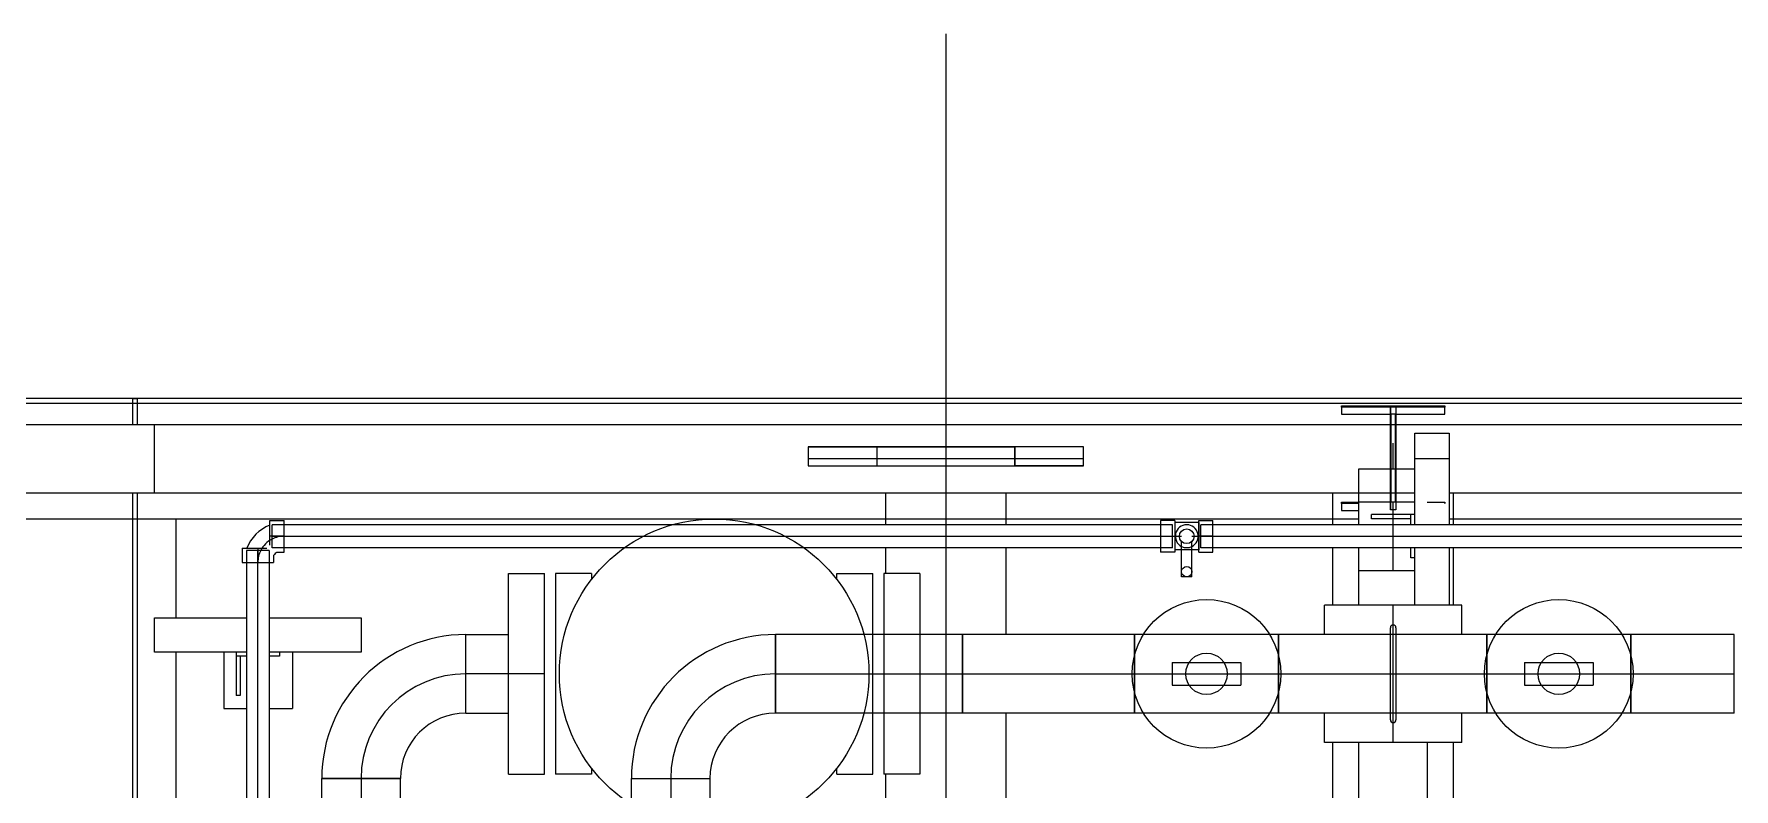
# Model space of a CAD drawing. Header units: inches. Extents: x -1128 to 651, y 96 to 845.
# Drawn here: x -1043.52 to -1041.29, y 710.287 to 711.277 of the extents above; entities that cross this region are included whole.
import ezdxf

# ---------------------------------------------------------------- set-up
doc = ezdxf.new("R2010")
doc.units = ezdxf.units.IN
doc.header["$MEASUREMENT"] = 0
doc.layers.add('EQUIPMENT LAYOUT-EMBED 1_DWG$0$DwgTemplate', color=7, linetype='Continuous')
doc.layers.add('Layout', color=6, linetype='Continuous', lineweight=18)

# ---------------------------------------------------------------- blocks, each defined once
blk = doc.blocks.new('A$C55974CAD')
at = {"layer": 'EQUIPMENT LAYOUT-EMBED 1_DWG$0$DwgTemplate', "color": 54, "lineweight": 0}
blk.add_line((35.7933, 22.3991), (35.7933, 14.0277), dxfattribs=at)
at = {"layer": 'EQUIPMENT LAYOUT-EMBED 1_DWG$0$DwgTemplate', "color": 1, "lineweight": 0}
for p, q in [((35.8, 14), (35.8, 22.4)), ((35.6625, 19.6185), (35.6625, 22.3033)), ((35.7625, 22.3033), (35.7625, 14.0967)), ((35.625, 19.7005), (35.625, 22.2625)), ((35.0885, 21.4815), (35.6625, 21.4815)), ((35.6625, 21.4755), (35.0917, 21.4755)), ((35.7625, 21.4815), (35.8, 21.4815)), ((35.8, 21.4755), (35.7625, 21.4755)), ((35.8, 21.4815), (35.8, 21.4755)), ((35.2175, 21.4185), (35.4315, 21.4185)), ((35.4815, 21.4185), (35.625, 21.4185)), ((35.0375, 20.3875), (35.2539, 20.3875)), ((35.546, 20.3875), (35.5833, 20.3875)), ((35.6167, 20.3875), (35.6625, 20.3875)), ((35.3428, 20.3), (35.1021, 20.3)), ((35.4571, 20.3), (35.3428, 20.3)), ((35.5833, 20.3), (35.4571, 20.3)), ((35.6167, 20.3), (35.5833, 20.3)), ((35.7021, 20.3), (35.6167, 20.3)), ((35.7301, 20.3), (35.7021, 20.3)), ((36.3301, 20.3), (35.7301, 20.3)), ((35.0375, 20.2125), (35.3428, 20.2125)), ((35.4571, 20.2125), (35.5833, 20.2125)), ((35.6167, 20.2125), (35.6625, 20.2125)), ((35.0375, 19.7375), (35.3, 19.7375)), ((35.5, 19.7375), (35.5833, 19.7375)), ((35.6167, 19.7375), (35.6625, 19.7375)), ((35.6375, 19.725), (35.6375, 19.7005)), ((35.6475, 19.725), (35.6375, 19.725)), ((35.6475, 19.7005), (35.6475, 19.725)), ((35.7775, 19.725), (35.7775, 19.6535)), ((35.7875, 19.725), (35.7775, 19.725)), ((35.7875, 19.575), (35.7875, 19.725)), ((34.1, 19.7), (35.3, 19.7)), ((35.5, 19.7), (35.5495, 19.7)), ((35.6495, 19.7), (35.6981, 19.7)), ((35.6981, 19.7), (35.6981, 19.6185)), ((35.7775, 19.6535), (35.6495, 19.6535)), ((35.6495, 19.6465), (35.7775, 19.6465)), ((35.7775, 19.6465), (35.7775, 19.575)), ((34.1, 19.6), (35.3, 19.6)), ((35.625, 18.574), (35.625, 19.5685)), ((35.6625, 17.3685), (35.6625, 19.5685)), ((35.7775, 19.575), (35.7875, 19.575)), ((35.036, 19.5625), (35.3, 19.5625)), ((35.5, 19.5625), (35.5833, 19.5625)), ((35.6167, 19.5625), (35.6625, 19.5625))]:
    blk.add_line(p, q, dxfattribs=at)
at = {"layer": 'EQUIPMENT LAYOUT-EMBED 1_DWG$0$DwgTemplate', "color": 3, "lineweight": 0}
for p, q in [((35.4315, 21.3167), (35.4315, 21.45)), ((35.4315, 21.45), (35.4815, 21.45)), ((35.4815, 21.45), (35.4815, 21.3167)), ((35.4315, 21.3495), (35.3495, 21.3495)), ((35.3495, 21.3495), (35.3495, 21.3167)), ((35.3685, 21.3255), (35.3685, 21.3315)), ((35.4255, 21.3315), (35.3685, 21.3315)), ((35.4255, 21.3255), (35.3685, 21.3255)), ((35.4315, 21.3315), (35.4255, 21.3315)), ((35.4255, 21.3255), (35.4255, 21.3315)), ((35.4255, 21.3167), (35.4255, 21.3315)), ((35.4315, 21.3167), (35.4315, 21.3315)), ((35.3495, 21.2833), (35.3495, 21.2495)), ((35.4255, 21.2685), (35.4255, 21.2833)), ((35.4315, 21.2685), (35.4315, 21.2833)), ((35.4315, 21.15), (35.4315, 21.2833)), ((35.4815, 21.2833), (35.4815, 21.15)), ((35.4315, 21.2495), (35.3495, 21.2495)), ((35.4315, 21.2685), (35.4255, 21.2685)), ((35.4815, 21.15), (35.4315, 21.15)), ((35.3, 19.55), (35.3, 19.75)), ((35.3, 19.75), (35.3428, 19.75)), ((35.4571, 19.75), (35.5, 19.75)), ((35.5, 19.55), (35.5, 19.75)), ((35.5495, 19.6185), (35.5495, 19.7005)), ((35.5833, 19.7005), (35.5495, 19.7005)), ((35.6495, 19.7005), (35.6167, 19.7005)), ((35.6495, 19.6185), (35.6495, 19.7005)), ((35.6255, 19.6815), (35.6315, 19.6815)), ((35.6255, 19.6245), (35.6255, 19.6815)), ((35.6315, 19.6245), (35.6315, 19.6815)), ((35.333, 19.654), (35.467, 19.654)), ((35.467, 19.646), (35.333, 19.646)), ((35.5, 19.6185), (35.5833, 19.6185)), ((35.5685, 19.6185), (35.5685, 19.6245)), ((35.5685, 19.6245), (35.5833, 19.6245)), ((35.5685, 19.6185), (35.5833, 19.6185)), ((35.6167, 19.6245), (35.6315, 19.6245)), ((35.6167, 19.6185), (35.75, 19.6185)), ((35.6167, 19.6185), (35.6315, 19.6185)), ((35.6255, 19.6245), (35.6315, 19.6245)), ((35.6315, 19.6185), (35.6315, 19.6245)), ((35.75, 19.6185), (35.75, 19.5685)), ((35.5833, 19.5685), (35.5, 19.5685)), ((35.75, 19.5685), (35.6167, 19.5685)), ((35.3, 19.55), (35.3428, 19.55)), ((35.4571, 19.55), (35.5, 19.55))]:
    blk.add_line(p, q, dxfattribs=at)
at = {"layer": 'EQUIPMENT LAYOUT-EMBED 1_DWG$0$DwgTemplate', "color": 9, "lineweight": 0}
for p, q in [((35.6625, 21.45), (35.7625, 21.45)), ((35.7125, 20.1), (35.7125, 20.5)), ((35.3, 19.65), (35.5, 19.65)), ((35.5495, 19.65), (35.6495, 19.65)), ((35.6981, 19.65), (35.7354, 19.65)), ((35.7125, 19.5685), (35.7125, 19.6185))]:
    blk.add_line(p, q, dxfattribs=at)
at = {"layer": 'EQUIPMENT LAYOUT-EMBED 1_DWG$0$DwgTemplate', "color": 7, "lineweight": 0}
for p, q in [((35.5619, 21.323), (35.5619, 21.277)), ((35.5825, 21.323), (35.5619, 21.323)), ((35.5825, 21.323), (35.5825, 21.2871)), ((35.5619, 21.3167), (33.8381, 21.3167)), ((33.8381, 21.3), (35.5619, 21.3)), ((35.5794, 21.3167), (35.5619, 21.3167)), ((35.5619, 21.3), (35.5794, 21.3)), ((35.5794, 21.3), (35.5619, 21.3)), ((35.5794, 21.2833), (35.5794, 21.3167)), ((35.5825, 21.3), (35.5794, 21.3)), ((35.5825, 21.3), (35.5825, 21.3)), ((35.5619, 21.2833), (33.8381, 21.2833)), ((35.5794, 21.2833), (35.5619, 21.2833)), ((35.5722, 21.277), (35.5619, 21.277)), ((35.5833, 21.2793), (35.6167, 21.2793)), ((35.5833, 21.2619), (35.5833, 21.2793)), ((35.5871, 21.2825), (35.6, 21.2825)), ((35.6, 21.2793), (35.6, 21.2825)), ((35.6, 21.2825), (35.6, 21.2825)), ((35.6, 21.2825), (35.623, 21.2825)), ((35.6, 21.2793), (35.6, 21.2619)), ((35.6, 21.2619), (35.6, 21.2793)), ((35.6167, 21.2619), (35.6167, 21.2793)), ((35.623, 21.2825), (35.623, 21.2619)), ((35.577, 21.2722), (35.577, 21.2619)), ((35.577, 21.2619), (35.6, 21.2619)), ((35.5833, 20.7673), (35.5833, 21.2619)), ((35.6, 21.2619), (35.6, 20.7399)), ((35.6, 21.2619), (35.623, 21.2619)), ((35.6167, 20.6973), (35.6167, 21.2619)), ((35.004, 21.2071), (35.2476, 21.2071)), ((35.2476, 21.2071), (35.2476, 21.0928)), ((35.2476, 21.0928), (35.2476, 21.2071)), ((35.2476, 21.15), (35.004, 21.15)), ((35.2476, 21.15), (35.2476, 21.15)), ((35.2476, 21.15), (35.2476, 21.15)), ((35.004, 21.0928), (35.2476, 21.0928)), ((35.3428, 20.9976), (35.4, 20.9976)), ((35.3428, 20.9976), (35.3428, 20.9357)), ((35.3428, 20.9976), (35.4571, 20.9976)), ((35.4, 20.8833), (35.4, 20.9976)), ((35.4, 20.9976), (35.4571, 20.9976)), ((35.4, 20.9976), (35.4, 20.9976)), ((35.4, 20.9976), (35.4, 20.9976)), ((35.4571, 20.9976), (35.4571, 20.9357)), ((35.2539, 20.9357), (35.4, 20.9357)), ((35.2539, 20.9357), (35.2539, 20.8833)), ((35.4, 20.9357), (35.546, 20.9357)), ((35.546, 20.9357), (35.546, 20.8833)), ((35.2539, 20.8833), (35.4, 20.8833)), ((35.4, 20.8833), (35.546, 20.8833)), ((35.2099, 20.7571), (35.2476, 20.7571)), ((35.2476, 20.7571), (35.2476, 20.7)), ((35.2476, 20.7571), (35.2476, 20.6428)), ((35.5833, 20.5063), (35.5833, 20.7673)), ((35.6, 20.7399), (35.6, 20.5337)), ((35.2476, 20.7), (35.1841, 20.7)), ((35.2476, 20.7), (35.2476, 20.6428)), ((35.2476, 20.7), (35.2476, 20.7)), ((35.2476, 20.7), (35.2476, 20.7)), ((35.6167, 20.5762), (35.6167, 20.6973)), ((35.1751, 20.6428), (35.2476, 20.6428)), ((35.6167, 19.9881), (35.6167, 20.5762)), ((35.3428, 20.5476), (35.4, 20.5476)), ((35.3428, 20.4063), (35.3428, 20.5476)), ((35.4571, 20.5476), (35.3428, 20.5476)), ((35.4, 20.5476), (35.4, 20.4063)), ((35.4, 20.5476), (35.4571, 20.5476)), ((35.4, 20.5476), (35.4, 20.5476)), ((35.4, 20.5476), (35.4, 20.5476)), ((35.4571, 20.4063), (35.4571, 20.5476)), ((35.6, 20.5337), (35.6, 19.9881)), ((35.5833, 19.9881), (35.5833, 20.5063)), ((35.4, 20.3903), (35.2539, 20.3903)), ((35.2539, 20.3379), (35.2539, 20.3903)), ((35.3428, 20.3903), (35.3428, 20.4063)), ((35.3428, 20.3379), (35.3428, 20.3903)), ((35.4, 20.4063), (35.4, 20.3903)), ((35.4, 20.3903), (35.4, 20.276)), ((35.546, 20.3903), (35.4, 20.3903)), ((35.4571, 20.3903), (35.4571, 20.4063)), ((35.4571, 20.3379), (35.4571, 20.3903)), ((35.546, 20.3379), (35.546, 20.3903)), ((35.4, 20.3379), (35.2539, 20.3379)), ((35.3428, 20.276), (35.3428, 20.3379)), ((35.546, 20.3379), (35.4, 20.3379)), ((35.4571, 20.276), (35.4571, 20.3379)), ((35.3428, 20.276), (35.4571, 20.276)), ((35.3428, 20.026), (35.3428, 20.276)), ((35.4, 20.276), (35.3428, 20.276)), ((35.4, 20.276), (35.4, 20.0293)), ((35.4571, 20.276), (35.4, 20.276)), ((35.4571, 20.026), (35.4571, 20.276)), ((35.3428, 20.026), (35.3735, 20.026)), ((35.3735, 20.026), (35.3428, 20.026)), ((35.3428, 20.0129), (35.3428, 20.026)), ((35.3428, 20.026), (35.3428, 20.026)), ((35.3428, 19.8297), (35.3428, 20.0129)), ((35.3735, 20.026), (35.4265, 20.026)), ((35.4, 20.026), (35.3735, 20.026)), ((35.4, 20.0293), (35.4, 20.026)), ((35.4, 20.026), (35.4, 20.026)), ((35.4, 20.026), (35.4, 19.8167)), ((35.4265, 20.026), (35.4, 20.026)), ((35.4265, 20.026), (35.4571, 20.026)), ((35.4571, 20.026), (35.4265, 20.026)), ((35.4571, 20.0129), (35.4571, 20.026)), ((35.4571, 20.026), (35.4571, 20.026)), ((35.4571, 19.8297), (35.4571, 20.0129)), ((35.6, 19.9881), (35.577, 19.9881)), ((35.577, 19.9674), (35.577, 19.9881)), ((35.5833, 19.9706), (35.5833, 19.9881)), ((35.6, 19.9881), (35.6, 19.9706)), ((35.6, 19.9881), (35.6, 19.9706)), ((35.623, 19.9881), (35.6, 19.9881)), ((35.6167, 19.9706), (35.6167, 19.9881)), ((35.623, 19.9674), (35.623, 19.9881)), ((35.6, 19.9674), (35.577, 19.9674)), ((35.5802, 19.9575), (35.5802, 19.9674)), ((35.5833, 19.9706), (35.6167, 19.9706)), ((35.6, 19.9706), (35.6, 19.9674)), ((35.6, 19.9674), (35.6, 19.9606)), ((35.623, 19.9674), (35.6, 19.9674)), ((35.6198, 19.9325), (35.6198, 19.9674)), ((35.541, 19.95), (35.541, 19.9575)), ((35.541, 19.9575), (35.5924, 19.9575)), ((35.541, 19.9425), (35.541, 19.95)), ((35.541, 19.9425), (35.5924, 19.9425)), ((35.5802, 19.9425), (35.5802, 19.9575)), ((35.5802, 19.9325), (35.5802, 19.9425)), ((35.6, 19.9606), (35.6, 19.9575)), ((35.6, 19.9425), (35.6, 19.9393)), ((35.6, 19.9393), (35.6, 19.9325)), ((35.577, 19.9325), (35.6, 19.9325)), ((35.577, 19.9325), (35.577, 19.9119)), ((35.6, 19.9325), (35.5802, 19.9325)), ((35.5833, 19.9293), (35.6167, 19.9293)), ((35.5833, 19.9119), (35.5833, 19.9293)), ((35.6, 19.9293), (35.6, 19.9325)), ((35.6, 19.9325), (35.6, 19.9325)), ((35.6198, 19.9325), (35.6, 19.9325)), ((35.6, 19.9325), (35.623, 19.9325)), ((35.6, 19.9119), (35.6, 19.9293)), ((35.6, 19.9293), (35.6, 19.9119)), ((35.6167, 19.9119), (35.6167, 19.9293)), ((35.623, 19.9325), (35.623, 19.9119)), ((35.577, 19.9119), (35.6, 19.9119)), ((35.5833, 16.0001), (35.5833, 19.9119)), ((35.6, 19.9119), (35.623, 19.9119)), ((35.6, 19.9119), (35.6, 16.0001)), ((35.6167, 16.089), (35.6167, 19.9119)), ((35.3428, 19.8167), (35.3428, 19.8297)), ((35.3735, 19.8167), (35.3428, 19.8167)), ((35.3428, 19.8167), (35.3735, 19.8167)), ((35.3428, 19.654), (35.3428, 19.8167)), ((35.4, 19.8167), (35.3735, 19.8167)), ((35.3735, 19.8167), (35.4, 19.8167)), ((35.4, 19.8167), (35.4, 19.8167)), ((35.4, 19.8167), (35.4, 19.8167)), ((35.4265, 19.8167), (35.4, 19.8167)), ((35.4, 19.8167), (35.4, 19.8134)), ((35.4, 19.8167), (35.4265, 19.8167)), ((35.4571, 19.8167), (35.4265, 19.8167)), ((35.4265, 19.8167), (35.4571, 19.8167)), ((35.4571, 19.8167), (35.4571, 19.8297)), ((35.4571, 19.654), (35.4571, 19.8167)), ((35.4, 19.8134), (35.4, 19.654)), ((35.3428, 19.646), (35.3428, 19.654)), ((35.3428, 19.5139), (35.3428, 19.646)), ((35.4, 19.654), (35.4, 19.646)), ((35.4, 19.646), (35.4, 19.5172)), ((35.4571, 19.646), (35.4571, 19.654)), ((35.4571, 19.5139), (35.4571, 19.646)), ((35.6385, 19.654), (35.7625, 19.654)), ((35.7625, 19.654), (35.6385, 19.654)), ((35.6385, 19.646), (35.6385, 19.654)), ((35.6385, 19.646), (35.6385, 19.654)), ((35.7625, 19.646), (35.6385, 19.646)), ((35.7625, 19.646), (35.6385, 19.646)), ((35.7775, 19.654), (35.7875, 19.654)), ((35.7875, 19.654), (35.7775, 19.654)), ((35.7775, 19.6465), (35.7775, 19.6535)), ((35.7775, 19.6465), (35.7775, 19.6535)), ((35.7875, 19.646), (35.7775, 19.646)), ((35.7875, 19.646), (35.7775, 19.646)), ((35.6495, 19.6005), (35.6495, 19.575)), ((35.6495, 19.6005), (35.6495, 19.575)), ((35.6495, 19.575), (35.6475, 19.575)), ((35.6475, 19.575), (35.6495, 19.575)), ((35.3428, 19.5139), (35.3735, 19.5139)), ((35.3735, 19.5139), (35.3428, 19.5139)), ((35.3428, 19.5008), (35.3428, 19.5139)), ((35.3428, 19.5139), (35.3428, 19.5139)), ((35.3428, 19.3177), (35.3428, 19.5008)), ((35.3735, 19.5139), (35.4, 19.5139)), ((35.4, 19.5139), (35.3735, 19.5139)), ((35.4, 19.5172), (35.4, 19.5139)), ((35.4, 19.5139), (35.4265, 19.5139)), ((35.4, 19.5139), (35.4, 19.5139)), ((35.4, 19.5139), (35.4, 19.3046)), ((35.4265, 19.5139), (35.4, 19.5139)), ((35.4265, 19.5139), (35.4571, 19.5139)), ((35.4571, 19.5139), (35.4265, 19.5139)), ((35.4571, 19.5008), (35.4571, 19.5139)), ((35.4571, 19.5139), (35.4571, 19.5139)), ((35.4571, 19.3177), (35.4571, 19.5008)), ((35.3428, 19.3046), (35.3428, 19.3177)), ((35.3735, 19.3046), (35.3428, 19.3046)), ((35.3428, 19.3046), (35.3735, 19.3046)), ((35.3428, 19.1546), (35.3428, 19.3046)), ((35.4, 19.3046), (35.3735, 19.3046)), ((35.3735, 19.3046), (35.4265, 19.3046)), ((35.4, 19.3046), (35.4, 19.3046)), ((35.4, 19.3046), (35.4, 19.3046)), ((35.4265, 19.3046), (35.4, 19.3046)), ((35.4, 19.3046), (35.4, 19.3013)), ((35.4, 19.3013), (35.4, 19.1546)), ((35.4571, 19.3046), (35.4265, 19.3046)), ((35.4265, 19.3046), (35.4571, 19.3046)), ((35.4571, 19.3046), (35.4571, 19.3177)), ((35.4571, 19.1546), (35.4571, 19.3046)), ((35.3428, 19.1546), (35.3428, 19.1546)), ((35.3428, 19.1546), (35.4571, 19.1546)), ((35.4, 19.1546), (35.4, 19.1546)), ((35.4571, 19.1546), (35.4571, 19.1546))]:
    blk.add_line(p, q, dxfattribs=at)
at = {"layer": 'EQUIPMENT LAYOUT-EMBED 1_DWG$0$DwgTemplate', "color": 5, "lineweight": 0}
for p, q in [((35.4, 20.8673), (35.2539, 20.8673)), ((35.2539, 20.8149), (35.2539, 20.8673)), ((35.546, 20.8673), (35.4, 20.8673)), ((35.546, 20.8149), (35.546, 20.8673)), ((35.2625, 20.8149), (35.2539, 20.8149)), ((35.546, 20.8149), (35.5375, 20.8149)), ((35.7301, 20.5), (35.7021, 20.5)), ((35.7301, 20.5), (35.7021, 20.5)), ((35.7021, 20.5), (35.7021, 20.4)), ((35.7021, 20.5), (35.7021, 20.4)), ((35.7301, 20.4), (35.7301, 20.5)), ((35.7301, 20.5), (35.7301, 20.4)), ((35.2539, 20.4587), (35.2625, 20.4587)), ((35.2539, 20.4587), (35.2539, 20.4063)), ((35.5375, 20.4587), (35.546, 20.4587)), ((35.546, 20.4587), (35.546, 20.4063)), ((35.2539, 20.4063), (35.4, 20.4063)), ((35.4, 20.4063), (35.546, 20.4063)), ((35.7021, 20.4), (35.7301, 20.4)), ((35.7021, 20.4), (35.7301, 20.4)), ((35.7021, 20.4), (35.7021, 20.2)), ((35.7021, 20.4), (35.7021, 20.2)), ((35.7021, 20.4), (35.7301, 20.4)), ((35.7301, 20.2), (35.7301, 20.4)), ((35.7301, 20.4), (35.7301, 20.2)), ((35.7301, 20.2), (35.7021, 20.2)), ((35.7301, 20.2), (35.7021, 20.2)), ((35.7021, 20.2), (35.7021, 20.1)), ((35.7021, 20.1), (35.7021, 20.2)), ((35.7021, 20.2), (35.7301, 20.2)), ((35.7301, 20.1), (35.7301, 20.2)), ((35.7301, 20.1), (35.7301, 20.2)), ((35.7021, 20.1), (35.7301, 20.1)), ((35.7021, 20.1), (35.7301, 20.1)), ((35.3833, 19.9713), (35.3833, 19.9213)), ((35.4166, 19.9713), (35.3833, 19.9713)), ((35.4166, 19.9713), (35.4166, 19.9213)), ((35.3833, 19.9213), (35.3833, 19.8713)), ((35.4166, 19.9213), (35.4166, 19.8713)), ((35.4166, 19.8713), (35.3833, 19.8713)), ((35.6475, 19.725), (35.6495, 19.725)), ((35.6475, 19.725), (35.6495, 19.725)), ((35.6495, 19.725), (35.6495, 19.7005)), ((35.6495, 19.725), (35.6495, 19.7005)), ((35.7875, 19.725), (35.7895, 19.725)), ((35.7895, 19.725), (35.7875, 19.725)), ((35.7895, 19.725), (35.7895, 19.575)), ((35.7895, 19.725), (35.7895, 19.575)), ((35.7625, 19.654), (35.7775, 19.654)), ((35.7775, 19.654), (35.7625, 19.654)), ((35.7775, 19.646), (35.7625, 19.646)), ((35.7775, 19.646), (35.7625, 19.646)), ((35.7875, 19.654), (35.7885, 19.654)), ((35.7885, 19.654), (35.7875, 19.654)), ((35.7885, 19.646), (35.7875, 19.646)), ((35.7885, 19.646), (35.7875, 19.646)), ((35.7885, 19.654), (35.7885, 19.646)), ((35.7885, 19.654), (35.7885, 19.646)), ((35.7895, 19.575), (35.7875, 19.575)), ((35.7895, 19.575), (35.7875, 19.575)), ((35.3833, 19.4593), (35.3833, 19.4093)), ((35.4166, 19.4593), (35.3833, 19.4593)), ((35.4166, 19.4593), (35.4166, 19.4093)), ((35.3833, 19.4093), (35.3833, 19.3593)), ((35.4166, 19.4093), (35.4166, 19.3593)), ((35.4166, 19.3593), (35.3833, 19.3593))]:
    blk.add_line(p, q, dxfattribs=at)
for centre, radius in [((35.4, 20.6368), 0.225), ((35.4, 19.9213), 0.108), ((35.4, 19.4093), 0.108)]:
    blk.add_circle(centre, radius, dxfattribs=at)
at = {"layer": 'EQUIPMENT LAYOUT-EMBED 1_DWG$0$DwgTemplate', "color": 7, "lineweight": 0}
for centre, radius in [((35.4, 19.9213), 0.0302), ((35.5485, 19.95), 0.0075), ((35.6, 19.95), 0.0107), ((35.4, 19.4093), 0.0302)]:
    blk.add_circle(centre, radius, dxfattribs=at)
for centre, radius, start, end in [((35.5619, 21.2619), 0.0381, 62.7204, 90), ((35.5619, 21.2619), 0.0579, 20.8662, 69.1338), ((35.5619, 21.2619), 0.0183, 34.2704, 55.7296), ((35.5619, 21.2619), 0.0381, 27.2796, 62.7204), ((35.5619, 21.2619), 0.0381, 0, 27.2796), ((35.2476, 20.9976), 0.2095, 0, 90), ((35.2476, 20.9976), 0.1524, 0, 90), ((35.2476, 20.9976), 0.0953, 0, 90), ((35.2476, 20.5476), 0.2095, 0, 90), ((35.2476, 20.5476), 0.1524, 0, 90), ((35.2476, 20.5476), 0.0953, 0, 90), ((35.6, 19.95), 0.0166, 0, 153.2048), ((35.6, 19.95), 0.0166, 153.2048, 206.7952), ((35.6, 19.95), 0.0166, 206.7952, 0)]:
    blk.add_arc(centre, radius, start, end, dxfattribs=at)
at = {"layer": 'EQUIPMENT LAYOUT-EMBED 1_DWG$0$DwgTemplate', "color": 3, "lineweight": 0}
for centre, start, end in [((35.333, 19.65), 90, 270), ((35.467, 19.65), 270, 90)]:
    blk.add_arc(centre, 0.004, start, end, dxfattribs=at)

msp = doc.modelspace()

# ---------------------------------------------------------------- block references
at = {"layer": 'Layout', "xscale": 0.9025, "yscale": 0.9025, "zscale": 0.9025, "rotation": 90}
msp.add_blockref('A$C55974CAD', (-1024.0033, 678.4893), dxfattribs=at)

doc.saveas('drawing.dxf')
